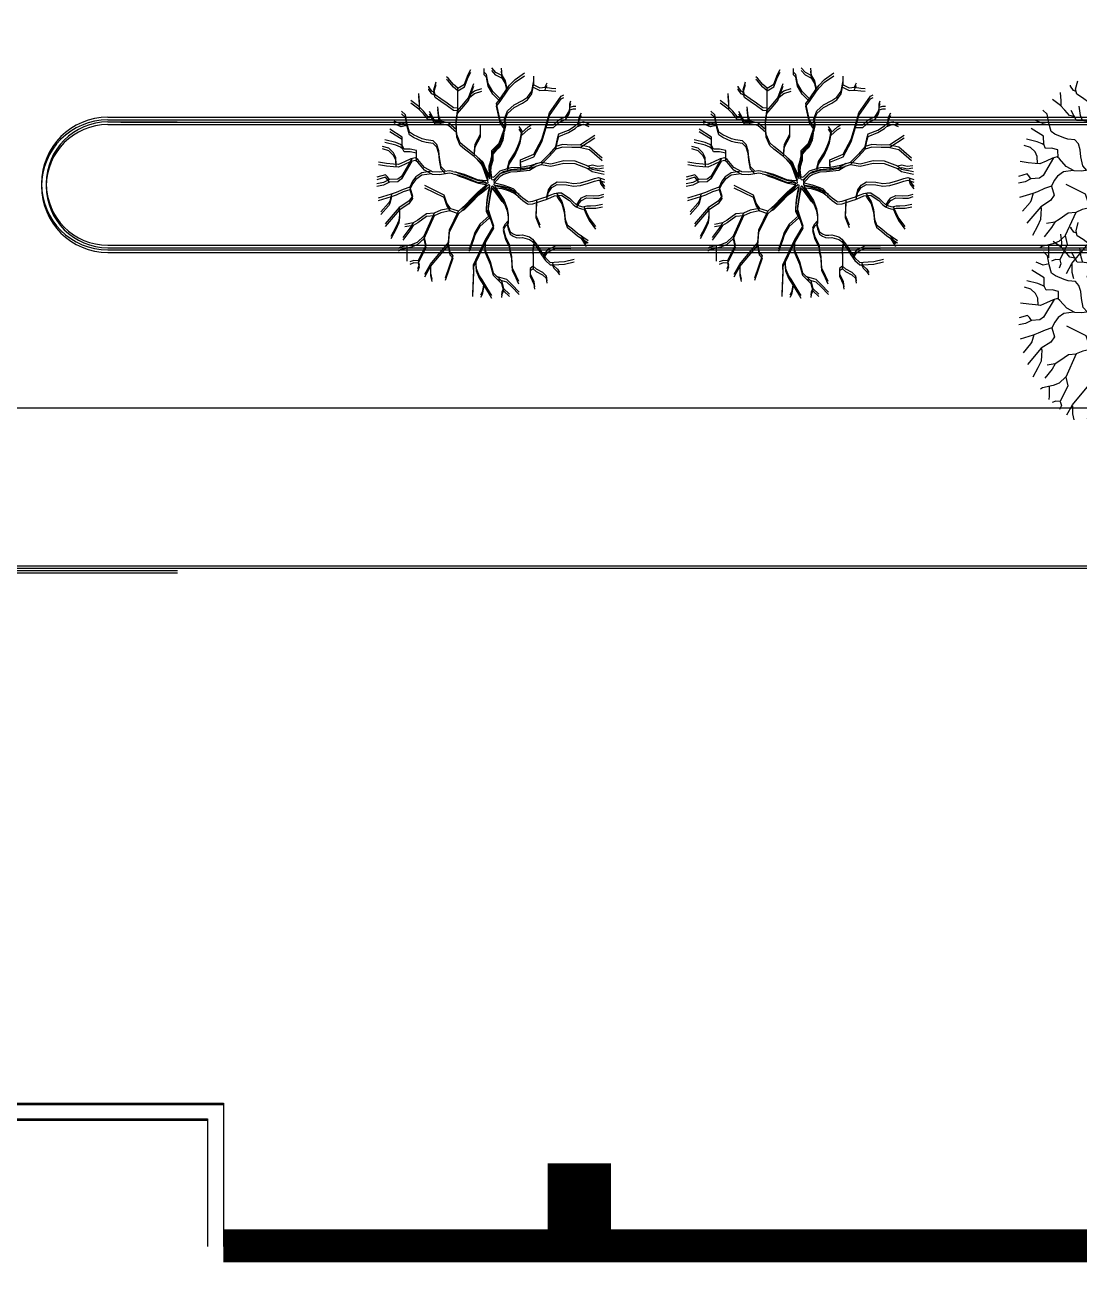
# Model space of a CAD drawing. Extents: x 532522 to 2902776, y -101917278 to 111238625.
# Drawn here: x 2901241.57 to 2901274.95, y 2548813 to 2548852.28 of the extents above; entities that cross this region are included whole.
import ezdxf

# ---------------------------------------------------------------- set-up
doc = ezdxf.new("R2010")
doc.units = 0
doc.header["$LTSCALE"] = 1000
doc.header["$MEASUREMENT"] = 0
doc.linetypes.add('DASHDOT', pattern=[1, 0.5, -0.25, 0, -0.25])
for name, color, linetype in [('$TD_AUDIT_GENERATED_(1B714A)', 7, 'CONTINUOUS'), ('1', 7, 'CONTINUOUS'), ('34', 7, 'CONTINUOUS'), ('μàÂ·', 5, 'CONTINUOUS'), ('道路', 5, 'CONTINUOUS')]:
    doc.layers.add(name, color=color, linetype=linetype)

# ---------------------------------------------------------------- blocks, each defined once
blk = doc.blocks.new('VEGTRE')
at = {"layer": '34', "color": 95, "linetype": 'Continuous'}
for p, q in [((-8.527999999998428, 0.01200000000244472), (-9.250999999996566, 0.386000000002241)), ((3.56600000000617, -7.879999999997381), (3.930000000000291, -8.36699999999837)), ((0.1180000000022119, -8.825999999997293), (0.1399999999994179, -9.250999999996566))]:
    blk.add_line(p, q, dxfattribs=at)
for points in [[(0.7490000000034343, 8.302999999999884), (0.4170000000012806, 8.867000000002008), (0.06700000000273576, 9.236000000000786)], [(0.7540000000008149, 9.176000000003114), (0.7860000000000582, 8.24800000000323), (0.4210000000020955, 5.990000000001601), (0.8790000000008149, 5.048000000002503), (1.02100000000064, 3.397000000000844), (1.745000000002619, 3.549000000002707), (2.297000000005937, 4.056000000000495), (2.627000000000407, 4.528000000002066), (2.402000000001863, 6.574000000000524), (1.891999999999825, 7.120000000002619), (1.776000000005297, 8.509000000001834), (1.535000000003492, 8.749000000003434), (1.489000000001397, 9.113000000001193)], [(-3.752000000000407, 7.369000000002416), (-3.989999999997963, 8.041000000001077), (-3.987999999997555, 8.338000000003376)], [(-2.02100000000064, 2.950000000000728), (-2.04599999999482, 4.27900000000227), (-2.194999999999709, 6.115000000001601), (-2.22899999999936, 6.518000000000029), (-2.459999999999127, 6.863000000001193), (-3.384999999994761, 8.600000000002183)], [(0.397000000004482, 6.077000000001135), (-0.09100000000034925, 6.60200000000259), (-0.4239999999990687, 6.730000000003201), (-0.8289999999979045, 8.61200000000099)], [(1.776000000005297, 8.509000000001834), (2.094000000004598, 8.662000000000262), (2.302999999999884, 8.93800000000192)], [(2.400000000001455, 6.569000000003143), (2.605000000003201, 7.266999999999825), (2.930000000000291, 7.679000000000087), (3.581000000005588, 8.302999999999884), (3.658000000003085, 8.472000000001572)], [(3.186000000001513, 7.92500000000291), (2.785000000003492, 8.597000000001572), (2.653000000005704, 8.84100000000035)], [(-2.04599999999482, 4.27900000000227), (-2.399999999994179, 4.963999999999942), (-3.286999999996624, 5.585000000002765), (-3.963999999999942, 6.236000000000786), (-4.881999999997788, 6.473000000001775), (-5.322999999996682, 6.918000000001484), (-5.977999999995518, 7.056000000000495)], [(-5.322999999996682, 6.918000000001484), (-5.361999999993714, 7.246000000002823), (-5.459999999999127, 7.463000000003376)], [(-2.194999999999709, 6.115000000001601), (-2.574000000000524, 6.648000000001048), (-3.105999999999767, 7.036000000000058), (-3.399999999994179, 7.18500000000131), (-3.961999999999534, 7.479000000002998), (-4.610000000000582, 7.805000000000291), (-4.772999999993772, 7.915000000000873)], [(3.694000000003143, 6.082000000002154), (3.694000000003143, 6.585000000002765), (3.817000000002736, 7.533000000003085)], [(4.535000000003492, 1.708000000002357), (5.166000000004715, 2.212000000003172), (5.405000000006112, 2.749000000003434), (5.458000000005995, 3.195000000003347), (5.405000000006112, 3.713000000003376), (4.846000000005006, 4.231000000003405), (4.891999999999825, 4.745000000002619), (5.302999999999884, 5.58100000000195), (5.602000000006228, 7.304000000000087)], [(5.302999999999884, 5.58100000000195), (5.202000000004773, 5.697000000000116), (4.995000000002619, 6.082000000002154), (4.790000000000873, 6.494000000002416), (4.730000000003201, 7.087000000003172), (4.699000000000524, 7.940000000002328)], [(-4.399999999994179, 6.349000000001979), (-5.148999999997613, 6.149000000001251), (-5.737999999997555, 6.297000000002299), (-6.572999999996682, 6.509000000001834)], [(2.626000000003842, 4.534999999999854), (3.130000000004657, 4.899000000001251), (3.48700000000099, 5.697000000000116), (3.694000000003143, 6.082000000002154), (4.200000000004366, 6.525000000001455)], [(6.39100000000326, 4.959000000002561), (6.236000000004424, 5.518000000000029), (6.236000000004424, 5.725000000002183), (6.395000000004075, 6.648000000001048)], [(-5.515999999995984, 2.354000000002998), (-5.718000000000757, 2.92500000000291), (-6.013999999995576, 3.369000000002416), (-6.481999999996333, 4.138000000002648), (-6.363999999994121, 4.405000000002474), (-6.572999999996682, 4.790000000000873), (-7.161999999996624, 5.174000000002707), (-7.425999999999476, 5.518000000000029)], [(-2.279999999998836, 1.166000000001077), (-2.279999999998836, 1.166000000001077), (-2.5879999999961, 1.561000000001513), (-2.850999999995111, 2.005000000001019), (-2.761999999995169, 2.390000000003056), (-2.789999999993597, 2.715000000000146), (-3.320999999996275, 3.217000000000553), (-3.913000000000466, 3.60200000000259), (-4.235999999997148, 3.990000000001601), (-4.561999999998079, 4.34400000000096), (-4.854999999995925, 4.817000000002736), (-5.061999999998079, 5.113000000001193), (-5.650999999998021, 5.497000000003027), (-6.064999999995052, 5.795000000001892)], [(-1.332999999998719, 2.385000000002037), (-1.013999999995576, 3.395000000000437), (-1.013999999995576, 4.191000000002532), (-1.127999999996973, 4.636000000002241), (-1.305999999996857, 5.585000000002765)], [(5.405000000006112, 3.715000000000146), (5.790000000000873, 4.156000000002678), (6.145000000004075, 4.662000000000262), (6.4120000000039, 4.985000000000582), (7.164000000004307, 5.812000000001717)], [(-6.479999999995925, 4.130000000001019), (-6.80899999999383, 4.197000000000116), (-7.372999999999593, 4.169000000001688), (-7.784999999996217, 4.256000000001222), (-8.040999999997439, 4.579000000001543)], [(6.436000000001513, 1.643000000000029), (6.438000000001921, 3.318000000002939), (6.576000000000931, 3.653000000002066), (7.149000000004889, 4.036000000000058), (7.438000000001921, 4.497000000003027), (7.838000000003376, 4.863000000001193)], [(7.150000000001455, 4.038000000000466), (7.415000000000873, 3.920000000001892), (7.622000000003027, 3.86200000000099), (8.115000000005239, 4.385000000002037)], [(-2.825999999993655, 2.118000000002212), (-3.086999999999534, 2.390000000003056), (-3.440999999998894, 2.687000000001717), (-3.736999999993714, 2.687000000001717), (-4.002999999996973, 2.656000000002678), (-4.240999999994528, 2.538000000000466), (-4.445999999996275, 2.39100000000326), (-5.009999999994761, 2.243000000002212), (-5.305999999996857, 2.273000000001048), (-5.777999999998428, 2.451000000000931), (-6.161999999996624, 2.631000000001222), (-6.486999999993714, 2.807000000000698), (-6.989999999997963, 3.043000000001484), (-7.52100000000064, 3.161000000000058), (-7.788000000000466, 2.985000000000582), (-8.084999999999127, 2.77900000000227), (-8.469999999993888, 2.513000000002648), (-9.050999999999476, 1.949000000000524)], [(-7.644000000000233, 3.079000000001543), (-7.905999999995402, 3.251000000000204), (-8.290999999997439, 3.340000000000146), (-8.578999999997905, 3.473000000001775)], [(-1.495999999999185, 2.48700000000099), (-1.120999999999185, 2.253000000000611), (-0.8499999999985448, 2.084000000002561), (-0.6309999999939464, 1.636000000002241), (-0.4359999999942374, 1.202000000001135), (-0.25, 0.6620000000002619), (-0.1369999999951688, 0.338000000003376), (-0.08199999999487773, 0.2630000000026484), (0.005000000004656613, 0.2890000000006694), (0.08699999999953434, 0.4990000000034343), (0.217000000004191, 0.8620000000009895), (0.3899999999994179, 1.333000000002357), (0.5350000000034925, 1.913000000000466), (0.6670000000012806, 2.463000000003376), (0.7760000000052969, 2.867000000002008), (0.9440000000031432, 3.145000000000437)], [(1.02100000000064, 3.397000000000844), (0.7810000000026776, 2.621000000002823), (0.6310000000012224, 1.971000000001368), (0.4460000000035507, 1.246000000002823), (0.217000000004191, 0.5030000000006112), (0.1810000000041327, 0.3900000000030559), (0.2270000000062282, 0.2620000000024447), (0.3300000000017462, 0.2480000000032305), (0.8410000000003492, 0.4260000000031141), (1.405000000006112, 0.5380000000004657), (2.063000000001921, 0.6380000000026484), (2.492000000005646, 0.7330000000001746), (2.858000000000175, 0.7740000000012515)], [(1.682000000000698, 3.534999999999854), (2.169000000001688, 3.304000000000087), (2.692000000002736, 2.851000000002387), (4.438000000001921, 2.986000000000786)], [(3.063000000001921, 0.8430000000007567), (3.328000000001339, 0.9350000000013097), (3.950000000004366, 1.438000000001921), (4.453000000001339, 1.703000000001339), (5.19100000000617, 1.733000000000175), (5.991000000001804, 1.467000000000553), (6.227000000006228, 1.436000000001513), (6.494000000006054, 1.703000000001339), (6.819999999999709, 2.174000000002707), (7.145000000004075, 2.617000000002008), (7.503000000004249, 2.795000000001892), (8.005000000004657, 3.031000000002678), (8.622000000003027, 3.282000000002881)], [(-6.773999999997613, 2.944000000003143), (-6.813999999998487, 2.364000000001397), (-7.19999999999709, 1.77100000000064), (-7.879999999997381, 1.359000000000378), (-8.261999999995169, 1.156000000002678)], [(-1.835999999995693, 0.8360000000029686), (-1.531999999999243, 0.7330000000001746), (-1.115999999994528, 0.5349999999998545), (-0.727999999995518, 0.3660000000018044), (-0.3899999999994179, 0.2220000000015716), (-0.3079999999972642, 0.2270000000025902), (-0.2799999999988358, 0.3180000000029395), (-0.4089999999996508, 0.6720000000022992), (-0.635999999998603, 1.292000000001281), (-0.8509999999951106, 1.797000000002299), (-0.9899999999979627, 2.038000000000466), (-1.382999999994354, 2.386000000002241), (-2.02100000000064, 2.950000000000728)], [(7.313000000001921, 2.699000000000524), (7.617000000005646, 2.231999999999971), (7.971000000005006, 1.997000000003027), (8.477000000006228, 1.877000000000407), (9.005000000004657, 2.002000000000407)], [(-2.527999999998428, -0.2799999999988358), (-2.002999999996973, -0.3329999999987194), (-1.531999999999243, -0.286999999996624), (-1.008999999998196, -0.1569999999992433), (-0.5319999999992433, 0.0430000000014843), (-0.4869999999937136, 0.1280000000006112), (-0.5469999999986612, 0.1950000000033469), (-1.307999999997264, 0.5349999999998545), (-1.731999999996333, 0.7590000000018335), (-2.279999999998836, 1.166000000001077)], [(3.581000000005588, 1.140000000003056), (4.067000000002736, 0.9950000000026193), (4.569000000003143, 0.4310000000004948), (4.891999999999825, -0.0139999999992142), (5.277000000001863, -0.3689999999987776), (5.689000000005763, -0.4869999999973516), (6.222000000001572, -0.2509999999965657), (6.549000000006345, -0.161999999996624), (7.317999999999302, -0.07499999999708962), (7.703000000001339, -0.1059999999997672), (8.205000000001746, -0.5779999999977008), (8.70400000000518, -1.141999999999825), (9.144000000000233, -1.243999999998778)], [(6.128000000004249, 1.44800000000032), (6.461999999999534, 0.9030000000020664), (6.966000000000349, 1.051000000003114), (7.379000000000815, 1.315000000002328), (7.677000000003318, 1.108000000000175), (8.027000000001863, 0.5450000000018917), (9.211999999999534, 0.5080000000016298)], [(7.607000000003609, 1.156000000002678), (7.822000000000116, 1.138000000002648), (8.238000000004831, 1.197000000000116), (9.109000000004016, 1.462000000003172)], [(-5.072000000000116, -1.936999999998079), (-5.315999999998894, -1.809999999997672), (-5.788000000000466, -1.572999999996682), (-6.290999999997439, -1.096999999997934), (-6.761999999995169, -0.4769999999989523), (-7.144000000000233, -0.1790000000000873), (-7.676999999996042, -0.091999999996915), (-8.209999999999127, -0.002999999996973202), (-9.259999999994761, 0.04800000000250293)], [(-3.963999999999942, -0.6149999999979627), (-4.553999999996449, 0.4430000000029395), (-5.235999999997148, 0.9660000000003492)], [(3.063000000001921, 0.8430000000007567), (2.672000000005937, 0.7080000000023574), (2.150000000001455, 0.5790000000015425), (1.57900000000518, 0.4870000000009895), (1.012000000002445, 0.4020000000018626), (0.6270000000004075, 0.217000000000553), (0.272000000004482, 0.04600000000209548), (0.2270000000062282, -0.00999999999839929), (0.3250000000043656, -0.1379999999990105), (0.6310000000012224, -0.3849999999983993), (1.205000000001746, -0.8439999999973224), (1.463000000003376, -1.023999999997613), (1.971000000005006, -1.187999999998283)], [(-3.384999999994761, -0.1589999999996508), (-3.44999999999709, -0.1539999999986321), (-3.773999999997613, -0.3899999999994179), (-4.100999999995111, -0.7739999999976135), (-4.336999999999534, -1.040999999997439), (-4.515999999995984, -1.245999999999185), (-4.752000000000407, -1.573999999996886), (-4.958999999995285, -1.838999999999942), (-5.167999999997846, -2.014999999999418), (-5.404999999998836, -2.163999999997031), (-5.936999999998079, -2.132999999997992), (-6.202999999994063, -2.132999999997992), (-6.618999999998778, -2.014999999999418), (-6.913000000000466, -1.956999999998516), (-7.177999999999884, -1.984999999996944), (-7.474999999998545, -2.07499999999709), (-7.7129999999961, -2.310999999997875), (-7.977999999995518, -2.459999999999127), (-8.33299999999872, -2.695999999999913), (-8.743999999998778, -3.055999999996857)], [(-2.461999999999534, -3.179000000000087), (-2.136999999995169, -2.582999999998719), (-1.758999999998196, -2.279999999998836), (-1.346999999994296, -1.97899999999936), (-0.9029999999984284, -1.669999999998254), (-0.4959999999991851, -1.22899999999936), (-0.3439999999973224, -0.9439999999995052), (-0.2149999999965075, -0.238999999997759), (-0.2549999999973807, -0.1279999999969732), (-0.3589999999967404, -0.1059999999997672), (-0.9850000000005821, -0.2819999999992433), (-1.625999999996566, -0.4209999999984575), (-1.89600000000064, -0.4459999999999127), (-2.445999999996275, -0.2969999999986612), (-2.922999999995227, -0.2029999999977008), (-3.384999999994761, -0.1589999999996508)], [(1.200000000004366, -4.122999999999593), (0.9610000000029686, -3.592999999997119), (0.9130000000004657, -3.108000000000175), (0.897000000004482, -2.941999999999098), (0.9970000000030268, -2.661999999996624), (1.092000000004191, -2.209999999999127), (0.8310000000055879, -1.763999999999214), (0.7030000000013388, -1.215000000000146), (0.4940000000060536, -0.8499999999985448), (0.2119999999995343, -0.4509999999972933), (0.1090000000040163, -0.3899999999994179), (0.005000000004656613, -0.4139999999970314), (-0.06999999999970896, -0.532999999999447), (-0.1879999999946449, -1.002999999996973), (-0.2239999999947031, -1.146999999997206), (-0.6409999999959837, -1.613999999997759), (-0.8649999999979627, -1.854999999999563), (-1.515999999995984, -2.269999999996799), (-2.172999999995227, -2.855999999999767), (-2.722999999998137, -3.471999999997934)], [(2.289000000004307, -1.250999999996566), (1.369000000006054, -1.069999999999709), (0.9490000000005239, -0.7569999999977881), (0.272000000004482, -0.3379999999997381), (0.5250000000014552, -0.727999999999156), (0.7450000000026193, -1.069999999999709), (0.8210000000035507, -1.393000000000029), (0.9789999999993597, -1.869999999998981), (1.19100000000617, -2.22899999999936), (0.9850000000005821, -3.045999999998457), (1.251000000003842, -4.368999999998778)], [(8.268000000003667, -0.6509999999980209), (8.617000000005646, -0.3109999999978754), (9.226000000002387, -0.2289999999993597)], [(-7.532999999995809, -2.132999999997992), (-7.917999999997846, -1.86699999999837), (-8.389999999999418, -1.541999999997643), (-9.182999999997264, -1.209999999999127)], [(-6.97899999999936, -1.963999999999942), (-6.972999999998137, -2.341999999996915), (-7.030999999995402, -2.635999999998603), (-7.269999999996799, -3.020999999997002), (-7.772999999993772, -3.286999999996624), (-8.15899999999965, -3.52299999999741), (-8.430999999996857, -3.835999999999331)], [(-4.543999999994412, -1.286999999996624), (-4.397999999993772, -1.838999999999942), (-4.428999999996449, -2.312999999998283), (-4.666999999994005, -2.756999999997788), (-5.317999999999302, -3.110999999997148), (-5.879999999997381, -3.317999999999302), (-6.325999999993655, -3.643999999996595), (-6.799999999995634, -4.146999999997206), (-7.125999999996566, -4.527999999998428), (-7.363999999994121, -4.768000000000029), (-7.881999999997788, -4.86699999999837)], [(-0.6409999999959837, -1.613999999997759), (-0.4649999999965075, -2.16899999999805), (-0.4969999999957508, -3.025999999998021), (-0.4389999999984866, -3.618999999998778), (-0.3519999999989523, -4.120999999999185), (-0.146999999997206, -4.684999999997672), (-0.3539999999993597, -5.393000000000029), (-0.5029999999969732, -5.628999999997177)], [(2.289000000004307, -1.250999999996566), (3.273000000001048, -1.368999999998778), (3.718000000000757, -1.469999999997526), (4.297000000005937, -1.907999999999447), (4.509000000005472, -2.215000000000146), (4.891999999999825, -2.777999999998428), (5.333000000005995, -3.787999999996828), (6.144000000000233, -5.177999999999884), (5.853000000002794, -5.722999999998137), (5.997000000003027, -6.561999999998079), (6.022000000004482, -7.008999999998196)], [(2.289000000004307, -1.250999999996566), (2.622000000003027, -1.987999999997555), (2.668000000005122, -2.895999999997002), (3.077000000004773, -3.597999999998137)], [(4.509000000005472, -2.215000000000146), (5.359000000004016, -2.378999999997177), (5.863000000004831, -2.202999999997701), (6.366000000001804, -1.907999999999447), (7.164000000004307, -2.382999999997992)], [(6.708000000005995, -2.110999999997148), (7.077000000004773, -1.967999999997119), (7.610000000000582, -2.146999999997206), (8.109000000004016, -2.291999999997643), (8.918000000005122, -2.377999999996973)], [(-1.515999999995984, -2.269999999996799), (-1.194999999999709, -2.784999999999854), (-1.890999999995984, -3.705999999998312), (-1.809999999997672, -5.096999999997934), (-1.538000000000466, -6.269999999996799), (-1.276999999994587, -7.255999999997584), (-1.382999999994354, -8.902999999998428), (-1.52100000000064, -9.105999999999767)], [(5.963999999999942, -2.143999999996595), (6.30800000000454, -2.440999999998894), (6.776000000005297, -3.033999999999651)], [(8.046000000002095, -2.274999999997817), (8.25800000000163, -2.649999999997817), (8.658000000003085, -3.19999999999709)], [(-5.372999999999593, -7.54399999999805), (-4.772999999993772, -6.300999999999476), (-4.156999999999243, -5.925999999999476), (-3.485000000000582, -5.582999999998719), (-3.096999999994296, -5.156999999999243), (-2.956999999994878, -4.361999999997352), (-2.722999999998137, -3.471999999997934), (-3.476999999998952, -3.758999999998196), (-4.238999999994121, -4.507999999997992), (-5.019000000000233, -4.947000000000116), (-6.151999999994587, -5.143999999996595), (-6.578999999997905, -5.091999999996915), (-7.515999999995984, -5.414999999997235)], [(5.241000000001804, -3.573999999996886), (5.088999999999942, -4.361999999997352), (5, -4.953999999997905), (5.115000000005239, -5.486999999997352), (5.232000000003609, -6.167999999997846)], [(5.333000000005995, -3.787999999996828), (5.653000000005704, -3.623999999999796), (6.273000000001048, -3.681999999997061), (6.894000000000233, -3.743999999998778), (7.456000000005588, -3.77299999999741), (7.75, -4.069999999999709), (7.930000000000291, -4.731999999999971)], [(7.605000000003201, -3.920999999998457), (7.841000000000349, -3.891999999999825), (8.226000000002387, -4.069999999999709), (8.25800000000163, -4.131999999997788)], [(-7.466999999996915, -4.787999999996828), (-7.695999999996275, -4.587999999999738), (-8.153999999994994, -4.393000000000029)], [(-0.1789999999964493, -4.797999999998865), (-0.05999999999767169, -4.861999999997352), (0.2970000000059372, -5.038999999997031)], [(1.251000000003842, -4.368999999998778), (1.333000000005995, -4.684999999997672), (1.627000000000407, -4.951999999997497), (1.744000000006054, -5.661999999996624), (1.535000000003492, -6.341999999996915), (1.120000000002619, -6.992999999998574), (0.9130000000004657, -7.435999999997875), (0.8510000000023865, -8.028999999998632), (1.145000000004075, -8.825999999997293), (1.335000000006403, -9.153999999998632)], [(1.263000000006286, -4.423999999999069), (1.868000000002212, -4.686999999998079), (2.810000000004948, -5.72099999999773), (2.749000000003434, -6.194999999999709), (2.682000000000698, -7.18999999999869), (2.651000000005297, -7.52299999999741), (2.497000000003027, -8.151999999998225), (2.115000000005239, -9.002999999996973)], [(-6.153999999994994, -5.143999999996595), (-6.418999999994412, -5.38799999999901), (-6.861999999993714, -5.536999999996624), (-7.208999999995285, -5.81499999999869)], [(-3.096999999994296, -5.156999999999243), (-2.869999999995343, -5.895999999997002), (-2.782999999995809, -6.161999999996624), (-3.315999999998894, -6.840999999996711), (-3.613999999994121, -7.402999999998428), (-3.702999999994063, -7.756999999997788), (-3.525999999998021, -8.172999999998865), (-3.496999999995751, -8.572999999996682)], [(5.062000000005355, -5.235999999997148), (4.879000000000815, -5.691999999999098), (4.463000000003376, -6.136999999998807)], [(6.144000000000233, -5.179000000000087), (6.595000000001164, -5.250999999996566), (7.246000000006461, -5.459999999999127), (7.42000000000553, -5.496999999999389)], [(-4.772999999993772, -6.300999999999476), (-5.474999999998545, -6.54399999999805), (-6.004999999997381, -6.425999999999476), (-6.80899999999383, -6.279999999998836)], [(-1.538000000000466, -6.269999999996799), (-2.043999999994412, -6.573999999996886), (-2.250999999996566, -7.197999999996682), (-2.548999999999069, -7.669999999998254), (-2.578999999997905, -8.112999999997555), (-2.52100000000064, -8.378999999997177), (-2.315999999998894, -8.733000000000175), (-2.276999999994587, -8.972999999998137)], [(2.749000000003434, -6.194999999999709), (3.569000000003143, -6.393000000000029), (4.232000000003609, -6.768999999996595), (4.728000000002794, -7.320999999999913), (4.963999999999942, -7.378999999997177), (5.122999999999593, -7.650999999998021)], [(-3.674999999995634, -7.645999999997002), (-4, -8.050999999999476), (-4.461999999999534, -8.112999999997555)], [(2.682000000000698, -7.163999999997031), (3.128000000004249, -7.674999999999272), (3.544000000001688, -7.881999999997788), (4.135000000002037, -7.850999999998749), (4.620000000002619, -8.00499999999738)], [(-2.455999999998312, -8.49199999999837), (-2.669999999998254, -8.705999999998312), (-2.84599999999773, -8.809999999997672)], [(1.041000000004715, -8.54399999999805), (0.4360000000015134, -8.590000000000146), (0.07900000000518048, -8.855999999999767), (-0.3929999999963911, -9.06199999999808), (-0.7109999999956926, -9.225999999998749)]]:
    blk.add_lwpolyline(points, dxfattribs=at)

msp = doc.modelspace()

# ---------------------------------------------------------------- linework, layer by layer
at = {"layer": '$TD_AUDIT_GENERATED_(1B714A)', "color": 2, "linetype": 'Continuous', "extrusion": (0.0001844192949917201, -0.04943667431242819, 0.9987772430439386)}
for p, q in [((2901244.194758643, 2548849.276498684, 3.428085750019775), (2901246.386730568, 2548849.276518669, 3.427682002378671)), ((2901244.194758643, 2548849.126682095, 3.420670248746814), (2901246.386730568, 2548849.126702079, 3.420266501105711)), ((2901244.194758643, 2548845.231450781, 3.227867215649676), (2901246.386730568, 2548845.231470765, 3.227463468008573)), ((2901244.194758643, 2548845.081634192, 3.220451714376715), (2901246.386730568, 2548845.081654176, 3.220047966735612)), ((2901238.024758748, 2548835.093805339, 2.727221438580178), (2901246.397459771, 2548835.093881674, 2.725679238951736)), ((2901238.024758748, 2548834.94398875, 2.719805937307218), (2901246.397459771, 2548834.944065085, 2.718263737678775))]:
    msp.add_line(p, q, dxfattribs=at)
at = {"layer": '$TD_AUDIT_GENERATED_(1B714A)', "color": 2, "linetype": 'Continuous'}
for p, q in [((2901244.194761761, 2548849.360450936), (2901246.386733723, 2548849.360450936)), ((2901244.194761761, 2548849.210450937), (2901246.386733723, 2548849.210450937)), ((2901244.194761761, 2548845.310450937), (2901246.386733723, 2548845.310450937)), ((2901244.194761761, 2548845.160450937), (2901246.386733723, 2548845.160450937)), ((2901238.024761761, 2548835.160450937), (2901246.397462927, 2548835.160450937)), ((2901238.024761761, 2548835.010450936), (2901246.397462927, 2548835.010450936))]:
    msp.add_line(p, q, dxfattribs=at)
at = {"layer": '$TD_AUDIT_GENERATED_(1B714A)', "color": 2, "linetype": 'Continuous', "extrusion": (0.0001844192949917201, -0.04943667431242819, 0.9987772430439386)}
for radius in [2.099999999999985, 1.949999999999989]:
    msp.add_arc((2910732.198867039, 2534903.474810591, -125468.1622507031), radius, 89.78652531992718, 269.7865253199272, dxfattribs=at)
at = {"layer": '$TD_AUDIT_GENERATED_(1B714A)', "color": 2, "linetype": 'Continuous'}
for radius in [2.099999999999985, 1.949999999999989]:
    msp.add_arc((2901244.194761761, 2548847.260450936), radius, 89.99999999999999, 270, dxfattribs=at)
at = {"layer": '1', "color": 6, "extrusion": (0.0001844192949917201, -0.04943667431242819, 0.9987772430439386)}
for p, q in [((2901226.454758945, 2548818.114486434, 1.888929083221883), (2901247.854758581, 2548818.11468154, 1.884987335941507)), ((2901247.854758581, 2548818.11468154, 1.884987335941507), (2901247.854758581, 2548813.619284223, 1.66247776779646)), ((2901225.954758954, 2548817.615093246, 1.864302842544406), (2901247.35475859, 2548817.615288351, 1.86036109526403)), ((2901247.35475859, 2548817.615288351, 1.86036109526403), (2901247.35475859, 2548813.619279665, 1.662569864695542))]:
    msp.add_line(p, q, dxfattribs=at)
at = {"layer": '1', "color": 6}
for p, q in [((2901226.454761761, 2548818.160450937), (2901247.854761761, 2548818.160450937)), ((2901247.854761761, 2548818.160450937), (2901247.854761761, 2548813.659550189)), ((2901225.954761761, 2548817.660450937), (2901247.354761761, 2548817.660450937)), ((2901247.354761761, 2548817.660450937), (2901247.354761761, 2548813.659550189))]:
    msp.add_line(p, q, dxfattribs=at)
at = {"layer": '1', "color": 1, "linetype": 'Continuous'}
for points, const_width in [([(2901259.122368872, 2548816.256579216), (2901259.122367507, 2548813.998046737)], 2), ([(2901370.696894057, 2548813.659460862), (2901247.854761761, 2548813.659550189)], 1)]:
    msp.add_lwpolyline(points, dxfattribs=dict(at, const_width=const_width))
at = {"layer": '1', "color": 1, "linetype": 'Continuous', "extrusion": (0.0001844192949917201, -0.04943667431242818, 0.9987772430439384), "elevation": -125468.1622507031}
for points, const_width in [([(2910747.010855463, 2534872.415536378), (2910747.002439196, 2534870.15701958)], 2), ([(2910858.574929803, 2534869.402728625), (2910735.733650478, 2534869.860506536)], 1)]:
    msp.add_lwpolyline(points, dxfattribs=dict(at, const_width=const_width))
at = {"layer": 'μàÂ·', "color": 2, "extrusion": (0.0001844192949917201, -0.04943667431242819, 0.9987772430439386)}
for p, q in [((2901244.603114707, 2548849.275500539, 3.42796094371537), (2901323.057755872, 2548849.27619805, 3.413509205775728)), ((2901244.603114673, 2548849.12568395, 3.420545442448653), (2901323.057736683, 2548849.126381461, 3.406093708037603)), ((2901244.603113789, 2548845.230455327, 3.227742542698252), (2901323.057755872, 2548845.231152838, 3.213290804589487)), ((2901244.603113755, 2548845.080638738, 3.220327041431549), (2901323.057755872, 2548845.081336249, 3.205875303316527)), ((2901222.954759005, 2548835.092670851, 2.729947885788381), (2901384.116292512, 2548835.094140174, 2.700262930331916))]:
    msp.add_line(p, q, dxfattribs=at)
at = {"layer": 'μàÂ·', "color": 2}
for p, q in [((2901244.603117832, 2548849.359447842), (2901323.057760331, 2548849.359430055)), ((2901244.603117798, 2548849.209447842), (2901323.057741141, 2548849.209430055)), ((2901244.603116914, 2548845.309450536), (2901323.057760331, 2548845.309432749)), ((2901244.60311688, 2548845.159450536), (2901323.057760331, 2548845.159432749)), ((2901222.954761762, 2548835.159452622), (2901384.116291931, 2548835.159452623))]:
    msp.add_line(p, q, dxfattribs=at)
at = {"layer": '道路', "color": 4, "linetype": 'DASHDOT', "ltscale": 5}
msp.add_line((2901230.854761761, 2548840.159450959), (2901384.116247478, 2548840.159450959), dxfattribs=at)

# ---------------------------------------------------------------- block references
at = {"layer": '34', "color": 95, "linetype": 'Continuous', "xscale": 0.3900013038538194, "yscale": 0.3900013038538194, "rotation": 149.3382287502279}
for p in [(2901256.310038289, 2548847.319938181), (2901266.103706884, 2548847.319938181), (2901276.622199325, 2548847.346427759, 89.02)]:
    msp.add_blockref('VEGTRE', p, dxfattribs=at)
at = {"layer": '34', "color": 95, "linetype": 'Continuous', "extrusion": (0.0001844192949917201, -0.04943667431242819, 0.9987772430439386), "xscale": 0.3900013038538194, "yscale": 0.3900013038538194, "rotation": 149.1247540701551}
for p in [(2910744.314281115, 2534903.489157993, -125468.1622507031), (2910754.107881733, 2534903.452668475, -125468.1622507032), (2910764.626399862, 2534903.43996778, -125379.1422507032)]:
    msp.add_blockref('VEGTRE', p, dxfattribs=at)

doc.saveas('drawing.dxf')
